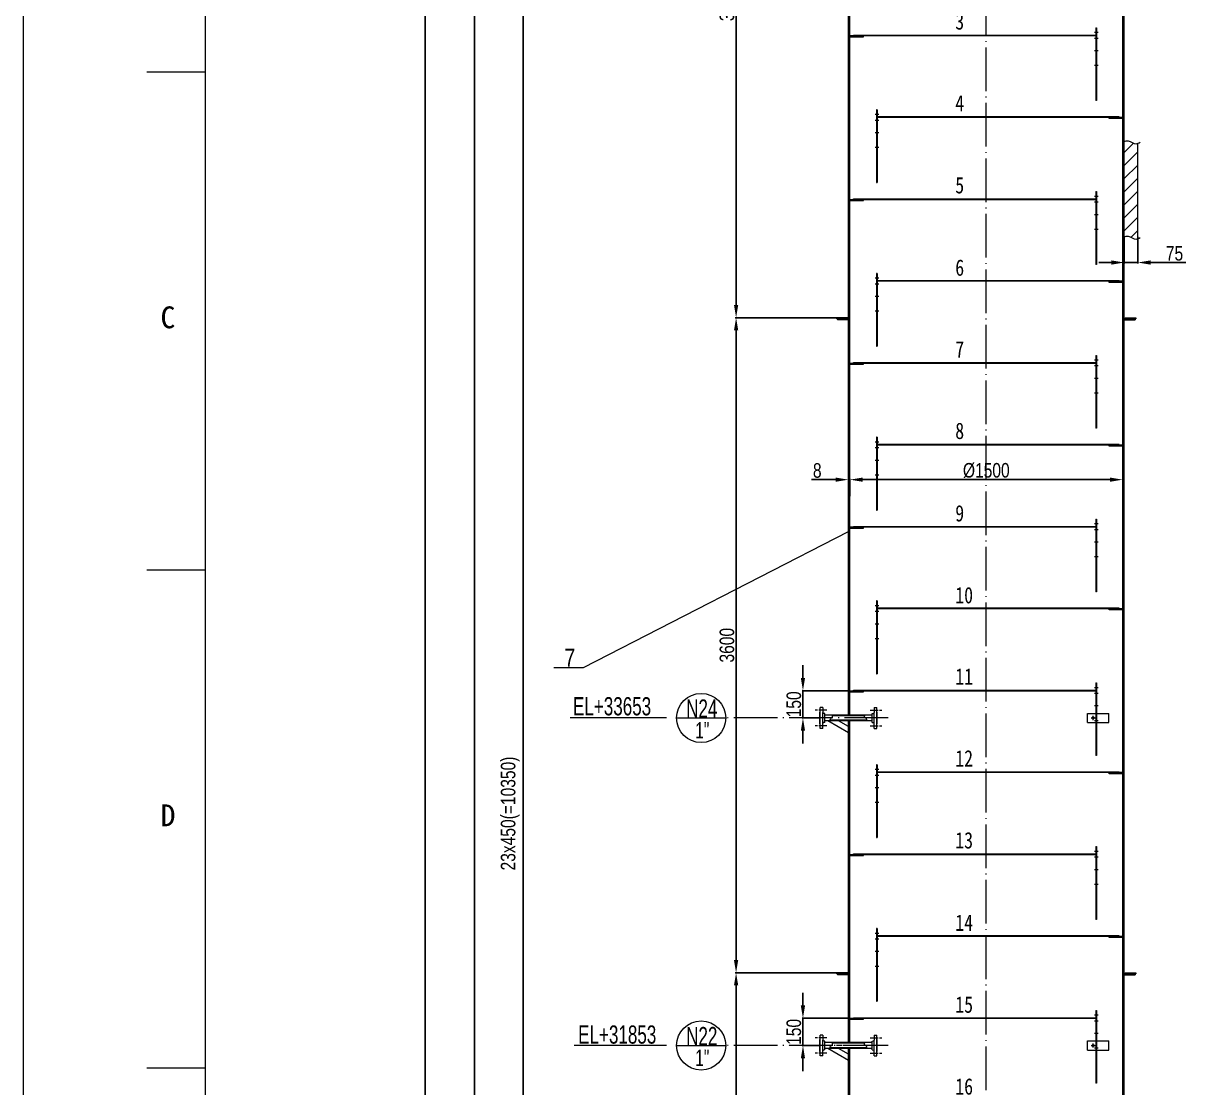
# Model space of a CAD drawing. Header units: millimetres. Extents: x 8160 to 405605, y -30951 to 80400.
# Drawn here: x 24423 to 30814, y 19757 to 25607 of the extents above; entities that cross this region are included whole.
import ezdxf

# ---------------------------------------------------------------- set-up
doc = ezdxf.new("R2010")
doc.units = ezdxf.units.MM
doc.linetypes.add('ACAD_ISO04W100', pattern=[30.5, 24, -3, 0.5, -3])
doc.linetypes.add('CENTER', pattern=[50.8, 31.75, -6.35, 6.35, -6.35])
doc.layers.get('0').update_dxf_attribs({"lineweight": 13})
doc.layers.get('Defpoints').update_dxf_attribs({"lineweight": 13})
for name, color, linetype, lineweight in [('bh', 7, 'Continuous', 13), ('CENTER', 1, 'CENTER', 13), ('DIM', 7, 'Continuous', 13), ('PROFILE', 4, 'Continuous', 15), ('SEE', 2, 'Continuous', 13)]:
    doc.layers.add(name, color=color, linetype=linetype, lineweight=lineweight)
doc.styles.add('HZDX', font='tcc_simp.shx', dxfattribs={"width": 0.8, "height": 80, "bigfont": 'hzdx.shx'})
doc.styles.add('图签', font='SimSun.ttf', dxfattribs={"height": 3})
doc.dimstyles.new('uni', dxfattribs={"dimtxt": 90, "dimasz": 70, "dimexe": 5, "dimexo": 0.625, "dimgap": 10, "dimtad": 1, "dimdec": 0, "dimdsep": 46, "dimtxsty": 'HZDX', "dimcen": 2.5, "dimadec": 0, "dimazin": 0, "dimtfac": 1, "dimtdec": 0, "dimtmove": 0, "dimatfit": 3, "dimfxl": 0, "dimarcsym": 0})

# ---------------------------------------------------------------- blocks, each defined once
blk = doc.blocks.new('*D38')
at = {"layer": 'Defpoints', "color": 0}
for p in [(26904.3, 27439.1), (28959.7, 27439.1), (28937.6, 7583.5)]:
    blk.add_point(p, dxfattribs=at)
at = {"layer": 'DIM', "color": 0, "lineweight": -2}
for p, q in [((28959.1, 27439.1), (26899.3, 27439.1)), ((26904.3, 7583.5), (26904.3, 27369.1))]:
    blk.add_line(p, q, dxfattribs=at)
at = {"layer": 'DIM', "color": 0}
blk.add_solid([(26892.7, 27369.1), (26916, 27369.1), (26904.3, 27439.1)], dxfattribs=at)
at = {"layer": 'DIM', "color": 0, "insert": (26854.3, 17476.3), "char_height": 80, "attachment_point": 5, "rotation": 90, "style": 'HZDX'}
blk.add_mtext('23120   S=8', dxfattribs=at)
blk = doc.blocks.new('_None')
blk = doc.blocks.new('*D70')
at = {"layer": 'Defpoints', "color": 0}
for p in [(27171.6, 26439.1), (28967.7, 26439.1), (29117.7, 16089.1)]:
    blk.add_point(p, dxfattribs=at)
at = {"layer": 'DIM', "color": 0, "lineweight": -2}
for p, q in [((28967.1, 26439.1), (27166.6, 26439.1)), ((27171.6, 16159.1), (27171.6, 26369.1)), ((29117.1, 16089.1), (27166.6, 16089.1))]:
    blk.add_line(p, q, dxfattribs=at)
at = {"layer": 'DIM', "color": 0}
for points in [[(27159.9, 26369.1), (27183.3, 26369.1), (27171.6, 26439.1)], [(27159.9, 16159.1), (27183.3, 16159.1), (27171.6, 16089.1)]]:
    blk.add_solid(points, dxfattribs=at)
at = {"layer": 'DIM', "color": 0, "insert": (27100.7, 21264.1), "char_height": 80, "attachment_point": 5, "rotation": 90, "style": 'HZDX'}
blk.add_mtext('23x450(=10350)', dxfattribs=at)
blk = doc.blocks.new('*D75')
at = {"layer": 'Defpoints', "color": 0}
for p in [(28967.7, 20139.1), (28709.8, 19989.1), (28802.7, 19989.1)]:
    blk.add_point(p, dxfattribs=at)
at = {"layer": 'DIM', "color": 0, "lineweight": -2}
for p, q in [((28709.8, 20209.1), (28709.8, 20279.1)), ((28967.1, 20139.1), (28704.8, 20139.1)), ((28709.8, 20139.1), (28709.8, 19989.1)), ((28802.1, 19989.1), (28704.8, 19989.1)), ((28709.8, 19919.1), (28709.8, 19849.1))]:
    blk.add_line(p, q, dxfattribs=at)
at = {"layer": 'DIM', "color": 0}
for points in [[(28698.1, 20209.1), (28721.4, 20209.1), (28709.8, 20139.1)], [(28698.1, 19919.1), (28721.4, 19919.1), (28709.8, 19989.1)]]:
    blk.add_solid(points, dxfattribs=at)
at = {"layer": 'DIM', "color": 0, "insert": (28659.8, 20064.1), "char_height": 80, "attachment_point": 5, "rotation": 90, "style": 'HZDX'}
blk.add_mtext('150 ', dxfattribs=at)
blk = doc.blocks.new('*D76')
at = {"layer": 'Defpoints', "color": 0}
for p in [(28709.8, 21939.1), (28967.7, 21939.1), (28802.7, 21789.1)]:
    blk.add_point(p, dxfattribs=at)
at = {"layer": 'DIM', "color": 0, "lineweight": -2}
for p, q in [((28709.8, 22009.1), (28709.8, 22079.1)), ((28967.1, 21939.1), (28704.8, 21939.1)), ((28709.8, 21789.1), (28709.8, 21939.1)), ((28802.1, 21789.1), (28704.8, 21789.1)), ((28709.8, 21719.1), (28709.8, 21649.1))]:
    blk.add_line(p, q, dxfattribs=at)
at = {"layer": 'DIM', "color": 0}
for points in [[(28698.1, 22009.1), (28721.4, 22009.1), (28709.8, 21939.1)], [(28698.1, 21719.1), (28721.4, 21719.1), (28709.8, 21789.1)]]:
    blk.add_solid(points, dxfattribs=at)
at = {"layer": 'DIM', "color": 0, "insert": (28659.8, 21864.1), "char_height": 80, "attachment_point": 5, "rotation": 90, "style": 'HZDX'}
blk.add_mtext('150', dxfattribs=at)
blk = doc.blocks.new('*D77')
at = {"layer": 'Defpoints', "color": 0}
for p in [(30475.7, 24434.2), (30550.7, 24434.2), (30550.7, 24292.1)]:
    blk.add_point(p, dxfattribs=at)
at = {"layer": 'DIM', "color": 0, "lineweight": -2}
for p, q in [((30475.7, 24433.6), (30475.7, 24287.1)), ((30550.7, 24433.6), (30550.7, 24287.1)), ((30405.7, 24292.1), (30335.7, 24292.1)), ((30475.7, 24292.1), (30550.7, 24292.1)), ((30620.7, 24292.1), (30814.3, 24292.1))]:
    blk.add_line(p, q, dxfattribs=at)
at = {"layer": 'DIM', "color": 0}
for points in [[(30405.7, 24303.8), (30405.7, 24280.4), (30475.7, 24292.1)], [(30620.7, 24303.8), (30620.7, 24280.4), (30550.7, 24292.1)]]:
    blk.add_solid(points, dxfattribs=at)
at = {"layer": 'DIM', "color": 0, "insert": (30752.5, 24342.1), "char_height": 80, "attachment_point": 5, "style": 'HZDX'}
blk.add_mtext('75', dxfattribs=at)
blk = doc.blocks.new('*D86')
at = {"layer": 'Defpoints', "color": 0}
for p in [(29545.2, 29694), (26632.1, 7564.1), (28947, 7564.1)]:
    blk.add_point(p, dxfattribs=at)
at = {"layer": 'DIM', "color": 0, "lineweight": -2}
for p, q in [((29544.6, 29694), (26627.1, 29694)), ((26632.1, 29624), (26632.1, 7564.1))]:
    blk.add_line(p, q, dxfattribs=at)
at = {"layer": 'DIM', "color": 0}
blk.add_solid([(26620.4, 29624), (26643.7, 29624), (26632.1, 29694)], dxfattribs=at)
at = {"layer": 'DIM', "color": 0, "insert": (26582.1, 18594.1), "char_height": 80, "attachment_point": 5, "rotation": 90, "style": 'HZDX'}
blk.add_mtext('41103', dxfattribs=at)
blk = doc.blocks.new('*D89')
at = {"layer": 'Defpoints', "color": 0}
for p in [(30467.7, 23098.9), (28967.7, 23008.1), (30467.7, 23008.1)]:
    blk.add_point(p, dxfattribs=at)
at = {"layer": 'DIM', "color": 0, "lineweight": -2}
for p, q in [((28967.7, 23008.7), (28967.7, 23103.9)), ((29037.7, 23098.9), (30397.7, 23098.9)), ((30467.7, 23008.7), (30467.7, 23103.9))]:
    blk.add_line(p, q, dxfattribs=at)
at = {"layer": 'DIM', "color": 0}
for points in [[(29037.7, 23110.5), (29037.7, 23087.2), (28967.7, 23098.9)], [(30397.7, 23110.5), (30397.7, 23087.2), (30467.7, 23098.9)]]:
    blk.add_solid(points, dxfattribs=at)
at = {"layer": 'DIM', "color": 0, "insert": (29717.7, 23148.9), "char_height": 80, "attachment_point": 5, "style": 'HZDX'}
blk.add_mtext('%%c1500', dxfattribs=at)
blk = doc.blocks.new('*D94')
at = {"layer": 'Defpoints', "color": 0}
for p in [(28959.7, 23098.9), (28967.7, 23008.7), (28959.7, 22452.1)]:
    blk.add_point(p, dxfattribs=at)
at = {"layer": 'DIM', "color": 0, "lineweight": -2}
for p, q in [((28889.7, 23098.9), (28757, 23098.9)), ((28959.7, 22452.7), (28959.7, 23103.9)), ((28967.7, 23098.9), (28959.7, 23098.9)), ((28967.7, 23009.4), (28967.7, 23103.9)), ((29037.7, 23098.9), (29107.7, 23098.9))]:
    blk.add_line(p, q, dxfattribs=at)
at = {"layer": 'DIM', "color": 0}
for points in [[(28889.7, 23110.5), (28889.7, 23087.2), (28959.7, 23098.9)], [(29037.7, 23110.5), (29037.7, 23087.2), (28967.7, 23098.9)]]:
    blk.add_solid(points, dxfattribs=at)
at = {"layer": 'DIM', "color": 0, "insert": (28788.4, 23148.9), "char_height": 80, "attachment_point": 5, "style": 'HZDX'}
blk.add_mtext('8', dxfattribs=at)
blk = doc.blocks.new('*D571')
at = {"layer": 'Defpoints', "color": 0}
for p in [(28936.5, 27439.1), (28342.2, 23989.1), (28894.7, 23989.1)]:
    blk.add_point(p, dxfattribs=at)
at = {"layer": 'DIM', "color": 0, "lineweight": -2}
for p, q in [((28935.8, 27439.1), (28337.2, 27439.1)), ((28342.2, 27369.1), (28342.2, 24059.1)), ((28894.1, 23989.1), (28337.2, 23989.1))]:
    blk.add_line(p, q, dxfattribs=at)
at = {"layer": 'DIM', "color": 0}
for points in [[(28330.5, 27369.1), (28353.9, 27369.1), (28342.2, 27439.1)], [(28330.5, 24059.1), (28353.9, 24059.1), (28342.2, 23989.1)]]:
    blk.add_solid(points, dxfattribs=at)
at = {"layer": 'DIM', "color": 0, "insert": (28292.2, 25714.1), "char_height": 80, "attachment_point": 5, "rotation": 90, "style": 'HZDX'}
blk.add_mtext('3450', dxfattribs=at)
blk = doc.blocks.new('*D572')
at = {"layer": 'Defpoints', "color": 0}
for p in [(28894.7, 23989.1), (28342.2, 20389.1), (28894.7, 20389.1)]:
    blk.add_point(p, dxfattribs=at)
at = {"layer": 'DIM', "color": 0, "lineweight": -2}
for p, q in [((28894.1, 23989.1), (28337.2, 23989.1)), ((28342.2, 23919.1), (28342.2, 20459.1)), ((28894.1, 20389.1), (28337.2, 20389.1))]:
    blk.add_line(p, q, dxfattribs=at)
at = {"layer": 'DIM', "color": 0}
for points in [[(28330.5, 23919.1), (28353.9, 23919.1), (28342.2, 23989.1)], [(28330.5, 20459.1), (28353.9, 20459.1), (28342.2, 20389.1)]]:
    blk.add_solid(points, dxfattribs=at)
at = {"layer": 'DIM', "color": 0, "insert": (28292.2, 22189.1), "char_height": 80, "attachment_point": 5, "rotation": 90, "style": 'HZDX'}
blk.add_mtext('3600', dxfattribs=at)
blk = doc.blocks.new('*D573')
at = {"layer": 'Defpoints', "color": 0}
for p in [(28894.7, 20389.1), (28342.2, 16939.1), (28894.7, 16939.1)]:
    blk.add_point(p, dxfattribs=at)
at = {"layer": 'DIM', "color": 0, "lineweight": -2}
for p, q in [((28894.1, 20389.1), (28337.2, 20389.1)), ((28342.2, 20319.1), (28342.2, 17009.1)), ((28894.1, 16939.1), (28337.2, 16939.1))]:
    blk.add_line(p, q, dxfattribs=at)
at = {"layer": 'DIM', "color": 0}
for points in [[(28330.5, 20319.1), (28353.9, 20319.1), (28342.2, 20389.1)], [(28330.5, 17009.1), (28353.9, 17009.1), (28342.2, 16939.1)]]:
    blk.add_solid(points, dxfattribs=at)
at = {"layer": 'DIM', "color": 0, "insert": (28292.2, 18664.1), "char_height": 80, "attachment_point": 5, "rotation": 90, "style": 'HZDX'}
blk.add_mtext('3450', dxfattribs=at)

msp = doc.modelspace()

# ---------------------------------------------------------------- hatches: boundary and pattern name
at = {"layer": 'bh'}
h = msp.add_hatch(dxfattribs=at)
h.set_pattern_fill('ANSI31', scale=16, style=0)
h.set_pattern_definition([(45, (28642.057, -7685.26), (-35.921024, 35.921024), [])])
edge = h.paths.add_edge_path()
edge.add_spline(control_points=[(30550.7, 24947), (30547.6, 24945.8), (30529.9, 24940.9), (30504.6, 24963.9), (30482.7, 24960.7), (30475.7, 24958.2)], knot_values=[33.516113, 33.516113, 33.516113, 33.516113, 43.493819, 90.729196, 113.205754, 113.205754, 113.205754, 113.205754], degree=3, periodic=0)
edge.add_line((30475.7, 24958.2), (30475.7, 24434.2))
edge.add_spline(control_points=[(30475.7, 24434.2), (30482.7, 24436.7), (30504.6, 24439.9), (30529.9, 24417), (30547.6, 24421.8), (30550.7, 24423)], knot_values=[33.516113, 33.516113, 33.516113, 33.516113, 55.992672, 103.228049, 113.205754, 113.205754, 113.205754, 113.205754], degree=3, periodic=0)
edge.add_line((30550.7, 24423), (30550.7, 24947))

# ---------------------------------------------------------------- linework, layer by layer
at = {"color": 7}
for p, q in [((24423.1, 31211), (24423.1, -2429)), ((25423.1, 30811), (25423.1, -2029)), ((25423.1, 25338.2), (25103.1, 25338.2)), ((25423.1, 22601.4), (25103.1, 22601.4)), ((25423.1, 19864.6), (25103.1, 19864.6))]:
    msp.add_line(p, q, dxfattribs=at)
at = {"layer": 'CENTER', "color": 7, "linetype": 'ACAD_ISO04W100', "ltscale": 10}
for p, q in [((29717.7, 8154.4), (29717.7, 28312.6)), ((29179.1, 21789.1), (28285.2, 21789.1)), ((29179.1, 21789.1), (28632.7, 21789.1)), ((29179.1, 19989.1), (28285.2, 19989.1))]:
    msp.add_line(p, q, dxfattribs=at)
at = {"layer": 'CENTER', "color": 7}
for p, q in [((28840.7, 21831.6), (28777.7, 21831.6)), ((29079.7, 21831.6), (29142.7, 21831.6)), ((30305.7, 21777.8), (30305.7, 21800.4)), ((28840.7, 21746.6), (28777.7, 21746.6)), ((29079.7, 21746.6), (29142.7, 21746.6)), ((30294.4, 21789.1), (30317, 21789.1)), ((28840.7, 20031.6), (28777.7, 20031.6)), ((29079.7, 20031.6), (29142.7, 20031.6)), ((29179.1, 19989.1), (28632.7, 19989.1)), ((28840.7, 19946.6), (28777.7, 19946.6)), ((29079.7, 19946.6), (29142.7, 19946.6)), ((30294.4, 19989.1), (30317, 19989.1)), ((30305.7, 19977.8), (30305.7, 20000.4))]:
    msp.add_line(p, q, dxfattribs=at)
at = {"layer": 'PROFILE', "color": 7}
for p, q in [((30467.7, 16004.1), (30467.7, 27414.1)), ((30475.7, 16004.1), (30475.7, 27414.1)), ((28959.7, 21805.1), (28959.7, 26574.6)), ((28967.7, 21805.1), (28967.7, 26574.6)), ((30320.7, 25582.1), (30320.7, 25182.1)), ((30320.7, 25582.1), (30323.7, 25582.1)), ((30320.7, 25582.1), (30320.7, 25182.1)), ((30323.7, 25582.1), (30323.7, 25182.1)), ((28967.7, 25539.1), (30320.7, 25539.1)), ((28967.7, 25533.1), (29042.7, 25533.1)), ((28987.7, 25539.1), (28987.7, 25542.1)), ((28987.7, 25542.1), (30320.7, 25542.1)), ((29042.7, 25533.1), (29042.7, 25539.1)), ((30312.2, 25557.3), (30332.2, 25557.3)), ((30312.2, 25525.4), (30332.2, 25525.4)), ((30312.2, 25456.9), (30332.2, 25456.9)), ((30312.2, 25376.1), (30332.2, 25376.1)), ((30323.7, 25182.1), (30320.7, 25182.1)), ((29117.7, 25132.1), (29114.7, 25132.1)), ((29114.7, 25132.1), (29114.7, 24732.1)), ((29117.7, 25132.1), (29117.7, 24732.1)), ((29117.7, 25132.1), (29117.7, 24732.1)), ((29106.2, 25107.3), (29126.2, 25107.3)), ((29106.2, 25075.4), (29126.2, 25075.4)), ((30447.7, 25092.1), (29117.7, 25092.1)), ((30467.7, 25089.1), (29117.7, 25089.1)), ((30392.7, 25083.1), (30392.7, 25089.1)), ((30467.7, 25083.1), (30392.7, 25083.1)), ((30447.7, 25089.1), (30447.7, 25092.1)), ((29106.2, 25006.9), (29126.2, 25006.9)), ((29106.2, 24926.1), (29126.2, 24926.1)), ((30550.7, 24423), (30550.7, 24947)), ((29114.7, 24732.1), (29117.7, 24732.1)), ((30320.7, 24682.1), (30320.7, 24282.1)), ((30320.7, 24682.1), (30323.7, 24682.1)), ((30320.7, 24682.1), (30320.7, 24282.1)), ((30323.7, 24682.1), (30323.7, 24282.1)), ((28967.7, 24639.1), (30320.7, 24639.1)), ((28967.7, 24633.1), (29042.7, 24633.1)), ((28987.7, 24639.1), (28987.7, 24642.1)), ((28987.7, 24642.1), (30320.7, 24642.1)), ((29042.7, 24633.1), (29042.7, 24639.1)), ((30312.2, 24657.3), (30332.2, 24657.3)), ((30312.2, 24625.4), (30332.2, 24625.4)), ((30312.2, 24556.9), (30332.2, 24556.9)), ((30312.2, 24476.1), (30332.2, 24476.1)), ((29117.7, 24232.1), (29114.7, 24232.1)), ((29114.7, 24232.1), (29114.7, 23832.1)), ((29117.7, 24232.1), (29117.7, 23832.1)), ((29117.7, 24232.1), (29117.7, 23832.1)), ((30323.7, 24282.1), (30320.7, 24282.1)), ((29106.2, 24207.3), (29126.2, 24207.3)), ((29106.2, 24175.4), (29126.2, 24175.4)), ((30447.7, 24192.1), (29117.7, 24192.1)), ((30467.7, 24189.1), (29117.7, 24189.1)), ((30392.7, 24183.1), (30392.7, 24189.1)), ((30467.7, 24183.1), (30392.7, 24183.1)), ((30447.7, 24189.1), (30447.7, 24192.1)), ((29106.2, 24106.9), (29126.2, 24106.9)), ((28894.7, 23989.1), (28894.7, 23983.1)), ((28954.7, 23989.1), (28894.7, 23989.1)), ((28959.7, 23983.1), (28894.7, 23983.1)), ((28899.7, 23983.1), (28899.7, 23977.1)), ((28959.7, 23977.1), (28899.7, 23977.1)), ((28954.7, 23989.1), (28954.7, 23983.1)), ((29106.2, 24026.1), (29126.2, 24026.1)), ((30475.7, 23983.1), (30540.7, 23983.1)), ((30475.7, 23977.1), (30535.7, 23977.1)), ((30480.7, 23989.1), (30480.7, 23983.1)), ((30480.7, 23989.1), (30540.7, 23989.1)), ((30535.7, 23983.1), (30535.7, 23977.1)), ((30540.7, 23989.1), (30540.7, 23983.1)), ((29114.7, 23832.1), (29117.7, 23832.1)), ((30320.7, 23782.1), (30320.7, 23382.1)), ((30320.7, 23782.1), (30323.7, 23782.1)), ((30320.7, 23782.1), (30320.7, 23382.1)), ((30323.7, 23782.1), (30323.7, 23382.1)), ((28967.7, 23739.1), (30320.7, 23739.1)), ((28967.7, 23733.1), (29042.7, 23733.1)), ((28987.7, 23739.1), (28987.7, 23742.1)), ((28987.7, 23742.1), (30320.7, 23742.1)), ((29042.7, 23733.1), (29042.7, 23739.1)), ((30312.2, 23757.3), (30332.2, 23757.3)), ((30312.2, 23725.4), (30332.2, 23725.4)), ((30312.2, 23656.9), (30332.2, 23656.9)), ((30312.2, 23576.1), (30332.2, 23576.1)), ((29117.7, 23332.1), (29114.7, 23332.1)), ((29114.7, 23332.1), (29114.7, 22932.1)), ((29117.7, 23332.1), (29117.7, 22932.1)), ((29117.7, 23332.1), (29117.7, 22932.1)), ((30323.7, 23382.1), (30320.7, 23382.1)), ((29106.2, 23307.3), (29126.2, 23307.3)), ((29106.2, 23275.4), (29126.2, 23275.4)), ((30447.7, 23292.1), (29117.7, 23292.1)), ((30467.7, 23289.1), (29117.7, 23289.1)), ((30392.7, 23283.1), (30392.7, 23289.1)), ((30467.7, 23283.1), (30392.7, 23283.1)), ((30447.7, 23289.1), (30447.7, 23292.1)), ((29106.2, 23206.9), (29126.2, 23206.9)), ((29106.2, 23126.1), (29126.2, 23126.1)), ((29114.7, 22932.1), (29117.7, 22932.1)), ((30320.7, 22882.1), (30320.7, 22482.1)), ((30320.7, 22882.1), (30323.7, 22882.1)), ((30320.7, 22882.1), (30320.7, 22482.1)), ((30323.7, 22882.1), (30323.7, 22482.1)), ((28967.7, 22839.1), (30320.7, 22839.1)), ((28967.7, 22833.1), (29042.7, 22833.1)), ((28987.7, 22839.1), (28987.7, 22842.1)), ((28987.7, 22842.1), (30320.7, 22842.1)), ((29042.7, 22833.1), (29042.7, 22839.1)), ((30312.2, 22857.3), (30332.2, 22857.3)), ((30312.2, 22825.4), (30332.2, 22825.4)), ((30312.2, 22756.9), (30332.2, 22756.9)), ((30312.2, 22676.1), (30332.2, 22676.1)), ((30323.7, 22482.1), (30320.7, 22482.1)), ((29106.2, 22407.3), (29126.2, 22407.3)), ((29106.2, 22375.4), (29126.2, 22375.4)), ((29117.7, 22432.1), (29114.7, 22432.1)), ((29114.7, 22432.1), (29114.7, 22032.1)), ((29117.7, 22432.1), (29117.7, 22032.1)), ((29117.7, 22432.1), (29117.7, 22032.1)), ((30447.7, 22392.1), (29117.7, 22392.1)), ((30467.7, 22389.1), (29117.7, 22389.1)), ((30392.7, 22383.1), (30392.7, 22389.1)), ((30467.7, 22383.1), (30392.7, 22383.1)), ((30447.7, 22389.1), (30447.7, 22392.1)), ((29106.2, 22306.9), (29126.2, 22306.9)), ((29106.2, 22226.1), (29126.2, 22226.1)), ((29114.7, 22032.1), (29117.7, 22032.1)), ((28967.7, 21939.1), (30320.7, 21939.1)), ((28967.7, 21933.1), (29042.7, 21933.1)), ((28987.7, 21939.1), (28987.7, 21942.1)), ((28987.7, 21942.1), (30320.7, 21942.1)), ((29042.7, 21933.1), (29042.7, 21939.1)), ((30312.2, 21957.3), (30332.2, 21957.3)), ((30312.2, 21925.4), (30332.2, 21925.4)), ((30320.7, 21982.1), (30320.7, 21582.1)), ((30320.7, 21982.1), (30323.7, 21982.1)), ((30320.7, 21982.1), (30320.7, 21582.1)), ((30323.7, 21982.1), (30323.7, 21582.1)), ((28802.7, 21756.6), (28802.7, 21821.6)), ((28804.7, 21821.6), (28802.7, 21821.6)), ((28804.7, 21731.6), (28804.7, 21846.6)), ((28818.7, 21846.6), (28804.7, 21846.6)), ((28818.7, 21846.6), (28818.7, 21818.7)), ((28818.7, 21759.6), (28818.7, 21818.7)), ((28830.7, 21813.6), (28822.2, 21814.7)), ((28830.7, 21764.6), (28830.7, 21813.6)), ((29089.7, 21805.1), (28830.7, 21805.1)), ((29048.8, 21801.6), (28871.6, 21801.6)), ((29089.7, 21813.6), (29098.2, 21814.7)), ((29089.7, 21764.6), (29089.7, 21813.6)), ((29101.7, 21846.6), (29115.7, 21846.6)), ((29101.7, 21846.6), (29101.7, 21818.7)), ((29101.7, 21759.6), (29101.7, 21818.7)), ((29115.7, 21731.6), (29115.7, 21846.6)), ((29115.7, 21821.6), (29117.7, 21821.6)), ((29117.7, 21756.6), (29117.7, 21821.6)), ((30273.7, 21814.1), (30320.7, 21814.1)), ((30273.7, 21764.1), (30273.7, 21814.1)), ((30312.2, 21856.9), (30332.2, 21856.9)), ((30323.7, 21814.1), (30390.7, 21814.1)), ((30390.7, 21764.1), (30390.7, 21814.1)), ((28804.7, 21756.6), (28802.7, 21756.6)), ((28818.7, 21731.6), (28804.7, 21731.6)), ((28818.7, 21731.6), (28818.7, 21759.6)), ((28830.7, 21764.6), (28822.2, 21763.5)), ((29089.7, 21773.1), (28830.7, 21773.1)), ((28959.7, 21707.3), (28845.7, 21773.1)), ((29059.8, 21776.6), (28860.6, 21776.6)), ((28959.7, 21741.9), (28905.7, 21773.1)), ((28959.7, 20005.1), (28959.7, 21773.1)), ((28967.7, 20005.1), (28967.7, 21773.1)), ((29089.7, 21764.6), (29098.2, 21763.5)), ((29101.7, 21731.6), (29101.7, 21759.6)), ((29101.7, 21731.6), (29115.7, 21731.6)), ((29115.7, 21756.6), (29117.7, 21756.6)), ((30273.7, 21764.1), (30320.7, 21764.1)), ((30312.2, 21776.1), (30332.2, 21776.1)), ((30312.2, 21776.1), (30332.2, 21776.1)), ((30323.7, 21764.1), (30390.7, 21764.1)), ((30323.7, 21582.1), (30320.7, 21582.1)), ((29106.2, 21507.3), (29126.2, 21507.3)), ((29106.2, 21475.4), (29126.2, 21475.4)), ((29117.7, 21532.1), (29114.7, 21532.1)), ((29114.7, 21532.1), (29114.7, 21132.1)), ((29117.7, 21532.1), (29117.7, 21132.1)), ((29117.7, 21532.1), (29117.7, 21132.1)), ((30447.7, 21492.1), (29117.7, 21492.1)), ((30467.7, 21489.1), (29117.7, 21489.1)), ((30392.7, 21483.1), (30392.7, 21489.1)), ((30467.7, 21483.1), (30392.7, 21483.1)), ((30447.7, 21489.1), (30447.7, 21492.1)), ((29106.2, 21406.9), (29126.2, 21406.9)), ((29106.2, 21326.1), (29126.2, 21326.1)), ((29114.7, 21132.1), (29117.7, 21132.1)), ((28967.7, 21039.1), (30320.7, 21039.1)), ((28967.7, 21033.1), (29042.7, 21033.1)), ((28987.7, 21039.1), (28987.7, 21042.1)), ((28987.7, 21042.1), (30320.7, 21042.1)), ((29042.7, 21033.1), (29042.7, 21039.1)), ((30312.2, 21057.3), (30332.2, 21057.3)), ((30320.7, 21082.1), (30320.7, 20682.1)), ((30320.7, 21082.1), (30323.7, 21082.1)), ((30320.7, 21082.1), (30320.7, 20682.1)), ((30323.7, 21082.1), (30323.7, 20682.1)), ((30312.2, 21025.4), (30332.2, 21025.4)), ((30312.2, 20956.9), (30332.2, 20956.9)), ((30312.2, 20876.1), (30332.2, 20876.1)), ((30323.7, 20682.1), (30320.7, 20682.1)), ((29106.2, 20607.3), (29126.2, 20607.3)), ((29117.7, 20632.1), (29114.7, 20632.1)), ((29114.7, 20632.1), (29114.7, 20232.1)), ((29117.7, 20632.1), (29117.7, 20232.1)), ((29117.7, 20632.1), (29117.7, 20232.1)), ((30447.7, 20592.1), (29117.7, 20592.1)), ((30467.7, 20589.1), (29117.7, 20589.1)), ((30392.7, 20583.1), (30392.7, 20589.1)), ((30467.7, 20583.1), (30392.7, 20583.1)), ((30447.7, 20589.1), (30447.7, 20592.1)), ((29106.2, 20575.4), (29126.2, 20575.4)), ((29106.2, 20506.9), (29126.2, 20506.9)), ((28894.7, 20389.1), (28894.7, 20383.1)), ((28954.7, 20389.1), (28894.7, 20389.1)), ((28954.7, 20389.1), (28954.7, 20383.1)), ((29106.2, 20426.1), (29126.2, 20426.1)), ((30480.7, 20389.1), (30480.7, 20383.1)), ((30480.7, 20389.1), (30540.7, 20389.1)), ((30540.7, 20389.1), (30540.7, 20383.1)), ((28959.7, 20383.1), (28894.7, 20383.1)), ((28899.7, 20383.1), (28899.7, 20377.1)), ((28959.7, 20377.1), (28899.7, 20377.1)), ((30475.7, 20383.1), (30540.7, 20383.1)), ((30475.7, 20377.1), (30535.7, 20377.1)), ((30535.7, 20383.1), (30535.7, 20377.1)), ((29114.7, 20232.1), (29117.7, 20232.1)), ((28967.7, 20139.1), (30320.7, 20139.1)), ((28967.7, 20133.1), (29042.7, 20133.1)), ((28987.7, 20139.1), (28987.7, 20142.1)), ((28987.7, 20142.1), (30320.7, 20142.1)), ((29042.7, 20133.1), (29042.7, 20139.1)), ((30312.2, 20157.3), (30332.2, 20157.3)), ((30320.7, 20182.1), (30320.7, 19782.1)), ((30320.7, 20182.1), (30323.7, 20182.1)), ((30320.7, 20182.1), (30320.7, 19782.1)), ((30323.7, 20182.1), (30323.7, 19782.1)), ((30312.2, 20125.4), (30332.2, 20125.4)), ((28802.7, 19956.6), (28802.7, 20021.6)), ((28804.7, 20021.6), (28802.7, 20021.6)), ((28804.7, 19931.6), (28804.7, 20046.6)), ((28818.7, 20046.6), (28804.7, 20046.6)), ((28818.7, 20046.6), (28818.7, 20018.7)), ((28818.7, 19959.6), (28818.7, 20018.7)), ((28830.7, 20013.6), (28822.2, 20014.7)), ((28830.7, 19964.6), (28830.7, 20013.6)), ((29089.7, 20005.1), (28830.7, 20005.1)), ((29089.7, 20013.6), (29098.2, 20014.7)), ((29089.7, 19964.6), (29089.7, 20013.6)), ((29101.7, 20046.6), (29115.7, 20046.6)), ((29101.7, 20046.6), (29101.7, 20018.7)), ((29101.7, 19959.6), (29101.7, 20018.7)), ((29115.7, 19931.6), (29115.7, 20046.6)), ((29115.7, 20021.6), (29117.7, 20021.6)), ((29117.7, 19956.6), (29117.7, 20021.6)), ((30273.7, 20014.1), (30320.7, 20014.1)), ((30273.7, 19964.1), (30273.7, 20014.1)), ((30312.2, 20056.9), (30332.2, 20056.9)), ((30323.7, 20014.1), (30390.7, 20014.1)), ((30390.7, 19964.1), (30390.7, 20014.1)), ((28804.7, 19956.6), (28802.7, 19956.6)), ((28818.7, 19931.6), (28818.7, 19959.6)), ((28830.7, 19964.6), (28822.2, 19963.5)), ((29089.7, 19973.1), (28830.7, 19973.1)), ((28959.7, 19907.3), (28845.7, 19973.1)), ((29059.8, 19976.6), (28860.6, 19976.6)), ((29048.8, 20001.6), (28871.6, 20001.6)), ((28959.7, 19941.9), (28905.7, 19973.1)), ((28959.7, 18205.1), (28959.7, 19973.1)), ((28967.7, 18205.1), (28967.7, 19973.1)), ((29089.7, 19964.6), (29098.2, 19963.5)), ((29101.7, 19931.6), (29101.7, 19959.6)), ((29115.7, 19956.6), (29117.7, 19956.6)), ((30273.7, 19964.1), (30320.7, 19964.1)), ((30312.2, 19976.1), (30332.2, 19976.1)), ((30312.2, 19976.1), (30332.2, 19976.1)), ((30323.7, 19964.1), (30390.7, 19964.1)), ((28818.7, 19931.6), (28804.7, 19931.6)), ((29101.7, 19931.6), (29115.7, 19931.6)), ((30323.7, 19782.1), (30320.7, 19782.1))]:
    msp.add_line(p, q, dxfattribs=at)
for centre in [(30305.7, 21789.1), (30305.7, 19989.1)]:
    msp.add_circle(centre, 5.5, dxfattribs=at)
for centre, start, end in [((28822.7, 21818.7), 180, 263), ((29097.7, 21818.7), 277, 0), ((28822.7, 21759.6), 97, 180), ((29097.7, 21759.6), 0, 83), ((28822.7, 20018.7), 180, 263), ((29097.7, 20018.7), 277, 0), ((28822.7, 19959.6), 97, 180), ((29097.7, 19959.6), 0, 83)]:
    msp.add_arc(centre, 4, start, end, dxfattribs=at)
at = {"layer": 'SEE', "color": 7}
for p, q in [((27503.1, 22066), (28959.7, 22814.8)), ((27340, 22066), (27503.1, 22066)), ((27959.7, 21789.1), (27430.6, 21789.1)), ((28015.2, 21789.1), (28285.2, 21789.1)), ((27959.7, 19989.1), (27451.3, 19989.1)), ((28015.2, 19989.1), (28285.2, 19989.1))]:
    msp.add_line(p, q, dxfattribs=at)
for centre in [(28150.2, 21789.1), (28150.2, 19989.1)]:
    msp.add_circle(centre, 135, dxfattribs=at)
for points, knots in [([(30475.7, 24958.2), (30482.7, 24960.7), (30504.6, 24963.9), (30534.5, 24936.8), (30556.6, 24949.6), (30564.2, 24954)], [33.516113, 33.516113, 33.516113, 33.516113, 55.992672, 103.228049, 127.769518, 127.769518, 127.769518, 127.769518]), ([(30475.7, 24434.2), (30482.7, 24436.7), (30504.6, 24439.9), (30534.5, 24412.8), (30556.6, 24425.6), (30564.2, 24430)], [33.516113, 33.516113, 33.516113, 33.516113, 55.992672, 103.228049, 127.769518, 127.769518, 127.769518, 127.769518]), ([(28863, 21773.1), (28860.6, 21776), (28856.7, 21783.7), (28874.5, 21792.7), (28872.1, 21801.5), (28870, 21805.1)], [8.549567, 8.549567, 8.549567, 8.549567, 18.950598, 36.584681, 48.169221, 48.169221, 48.169221, 48.169221]), ([(29057.4, 21773.1), (29059.8, 21776), (29063.7, 21783.7), (29045.9, 21792.7), (29048.4, 21801.5), (29050.4, 21805.1)], [8.549567, 8.549567, 8.549567, 8.549567, 18.950598, 36.584681, 48.169221, 48.169221, 48.169221, 48.169221]), ([(28863, 19973.1), (28860.6, 19976), (28856.7, 19983.7), (28874.5, 19992.7), (28872.1, 20001.5), (28870, 20005.1)], [8.549567, 8.549567, 8.549567, 8.549567, 18.950598, 36.584681, 48.169221, 48.169221, 48.169221, 48.169221]), ([(29057.4, 19973.1), (29059.8, 19976), (29063.7, 19983.7), (29045.9, 19992.7), (29048.4, 20001.5), (29050.4, 20005.1)], [8.549567, 8.549567, 8.549567, 8.549567, 18.950598, 36.584681, 48.169221, 48.169221, 48.169221, 48.169221])]:
    msp.add_open_spline(points, degree=3, knots=knots, dxfattribs=at)

# ---------------------------------------------------------------- texts
at = {"color": 7, "style": '图签'}
for s, p in [('C', (25177.7, 23931)), ('D', (25178.4, 21194.2))]:
    msp.add_text(s, height=120, dxfattribs=at).set_placement(p)
at = {"layer": 'SEE', "color": 7}
for s, height, style, width, p in [('3', 90, '图签', 0.8, (29547.1, 25572.3)), ('4', 90, '图签', 0.8, (29547.1, 25122.3)), ('5', 90, '图签', 0.8, (29547.1, 24672.3)), ('6', 90, '图签', 0.8, (29547.1, 24219.3)), ('7', 90, '图签', 0.8, (29547.1, 23769.3)), ('8', 90, '图签', 0.8, (29547.1, 23322.3)), ('9', 90, '图签', 0.8, (29547.1, 22869.3)), ('10', 90, '图签', 0.8, (29547.1, 22419.3)), ('7', 100, 'HZDX', 0.8, (27398.6, 22070.7)), ('11', 90, '图签', 0.8, (29547.1, 21972.3)), ('EL+33653', 100, 'HZDX', 0.7, (27445.7, 21803.6)), ('N24', 100, 'HZDX', 0.7, (28067.6, 21791)), ('1"', 90, 'HZDX', 0.7, (28118, 21676.7)), ('12', 90, '图签', 0.8, (29547.1, 21522.3)), ('13', 90, '图签', 0.8, (29547.1, 21072.3)), ('14', 90, '图签', 0.8, (29547.1, 20619.3)), ('15', 90, '图签', 0.8, (29547.1, 20169.3)), ('EL+31853', 100, 'HZDX', 0.7, (27474, 19999.5)), ('N22', 100, 'HZDX', 0.7, (28067.6, 19991)), ('1"', 90, 'HZDX', 0.7, (28118, 19876.7)), ('16', 90, '图签', 0.8, (29547.1, 19719.3))]:
    msp.add_text(s, height=height, dxfattribs=dict(at, style=style, width=width)).set_placement(p)

# ---------------------------------------------------------------- dimensions: what is measured, and where the dimension line sits
at = {"layer": 'DIM', "color": 7}
for base, p1, p2, text, override, picture, middle in [((26632.1, 7564.1), (29545.2, 29694), (28947, 7564.1), '41103', {"dimblk2": 'None', "dimsah": 1, "dimse2": 1}, '*D86', (26582.1, 18594.1)), ((26904.3, 27439.1), (28937.6, 7583.5), (28959.7, 27439.1), '23120   S=8', {"dimblk1": 'None', "dimsah": 1, "dimse1": 1}, '*D38', (26854.3, 17476.3))]:
    dim = msp.add_linear_dim(base=base, p1=p1, p2=p2, angle=90, text=text, dimstyle='uni', override=override, dxfattribs=at)
    dim.commit()
    dim.dimension.update_dxf_attribs({"geometry": picture, "text_midpoint": middle})
for base, p1, p2, text, picture, middle in [((28342.2, 23989.1), (28936.5, 27439.1), (28894.7, 23989.1), '3450', '*D571', (28292.2, 25714.1)), ((27171.6, 26439.1), (29117.7, 16089.1), (28967.7, 26439.1), '23x450(=10350)', '*D70', (27100.7, 21264.1)), ((28342.2, 20389.1), (28894.7, 23989.1), (28894.7, 20389.1), '3600', '*D572', (28292.2, 22189.1)), ((28342.2, 16939.1), (28894.7, 20389.1), (28894.7, 16939.1), '3450', '*D573', (28292.2, 18664.1))]:
    dim = msp.add_linear_dim(base=base, p1=p1, p2=p2, angle=90, text=text, dimstyle='uni', dxfattribs=at)
    dim.commit()
    dim.dimension.update_dxf_attribs({"geometry": picture, "text_midpoint": middle})
for base, p1, p2, text, picture, middle in [((30550.7, 24292.1), (30475.7, 24434.2), (30550.7, 24434.2), '75', '*D77', (30752.5, 24342.1)), ((28959.7, 23098.9), (28967.7, 23008.7), (28959.7, 22452.1), '8', '*D94', (28788.4, 23148.9)), ((30467.7, 23098.9), (28967.7, 23008.1), (30467.7, 23008.1), '%%c1500', '*D89', (29717.7, 23148.9))]:
    dim = msp.add_linear_dim(base=base, p1=p1, p2=p2, text=text, dimstyle='uni', dxfattribs=at)
    dim.commit()
    dim.dimension.update_dxf_attribs({"geometry": picture, "text_midpoint": middle})
for base, p1, p2, text, picture, middle in [((28709.8, 21939.1), (28802.7, 21789.1), (28967.7, 21939.1), '150', '*D76', (28709.8, 21864.1)), ((28709.8, 19989.1), (28967.7, 20139.1), (28802.7, 19989.1), '150 ', '*D75', (28709.8, 20064.1))]:
    dim = msp.add_linear_dim(base=base, p1=p1, p2=p2, angle=90, text=text, dimstyle='uni', dxfattribs=at)
    dim.commit()
    dim.dimension.update_dxf_attribs({"geometry": picture, "text_midpoint": middle, "dimtype": 160})

doc.saveas('drawing.dxf')
